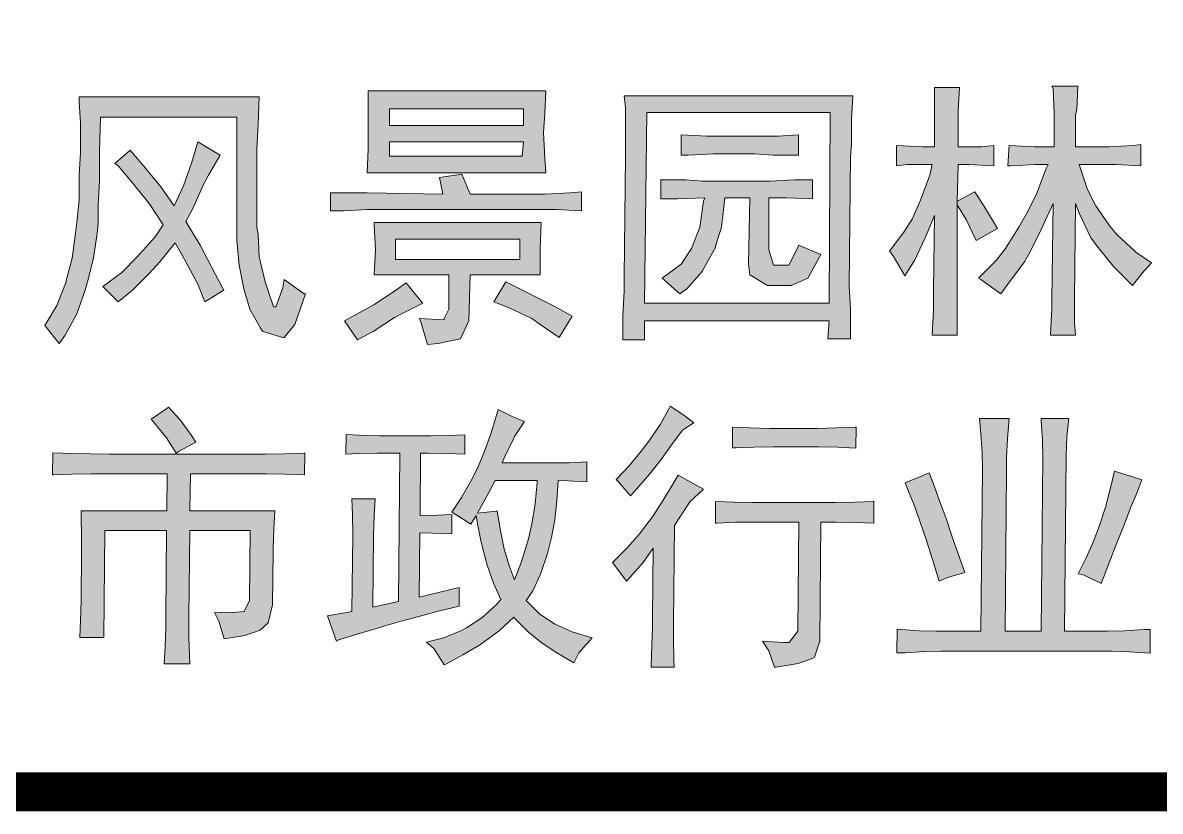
# Model space of a CAD drawing. Extents: x 36524853 to 36525459, y 2743936 to 2747542.
# Drawn here: x 36525154.42 to 36525161.74, y 2745775.31 to 2745780.38 of the extents above; entities that cross this region are included whole.
import ezdxf

# ---------------------------------------------------------------- set-up
doc = ezdxf.new("R2010")
doc.units = 0
doc.header["$LTSCALE"] = 1000
doc.header["$MEASUREMENT"] = 0
for name, color, linetype in [('A0-12 图框-中粗线', 41, 'Continuous'), ('A0-13 图框-细线', 7, 'Continuous'), ('A0-24 图框-填充', 7, 'Continuous')]:
    doc.layers.add(name, color=color, linetype=linetype)

# ---------------------------------------------------------------- blocks, each defined once
blk = doc.blocks.new('LOGO资质4')
at = {"layer": 'A0-24 图框-填充'}
h = blk.add_hatch(color=256, dxfattribs=at)
h.dxf.hatch_style = 1
h.paths.add_polyline_path([(1353.4, 826.8), (1354.9, 858.9), (1356.4, 893.9), (1124.7, 893.9), (1124.7, 887.8), (1126.2, 860.4), (1126.2, 822.3), (1124.7, 793.3), (1124.7, 761.3), (1121.6, 732.3), (1120.1, 718.6), (1115.5, 686.6), (1107.9, 657.6), (1107.9, 656.1), (1095.7, 625.6), (1080.5, 599.7), (1098.8, 576.8), (1106.4, 587.5), (1121.6, 614.9), (1132.3, 645.4), (1135.4, 656.1), (1143, 686.6), (1147.6, 718.6), (1149.1, 730.8), (1149.1, 755.2), (1150.6, 785.7), (1150.6, 823.8), (1152.1, 868), (1327.5, 868), (1327.5, 839), (1327.5, 799.4), (1327.5, 767.4), (1327.5, 739.9), (1327.5, 720.1), (1327.5, 709.4), (1330.5, 677.4), (1336.6, 646.9), (1344.2, 621), (1358, 596.6), (1361, 592), (1386.9, 584.4), (1388.5, 584.4), (1402.2, 601.2), (1415.9, 640.8), (1414.4, 640.8), (1388.5, 659.1), (1386.9, 648.5), (1377.8, 624.1), (1374.7, 624.1), (1364.1, 656.1), (1356.4, 688.1), (1354.9, 717.1), (1353.4, 726.2), (1353.4, 755.2), (1353.4, 791.8), (1353.4, 797.9)])
h.paths.add_polyline_path([(1261.9, 733.8), (1271.1, 750.6), (1284.8, 781.1), (1290.9, 793.3), (1306.1, 819.2), (1277.2, 836), (1269.5, 810.1), (1258.9, 779.6), (1246.7, 753.7), (1229.9, 778.1), (1210.1, 802.4), (1190.2, 825.3), (1170.4, 808.5), (1175, 805.5), (1194.8, 781.1), (1214.6, 756.7), (1232.9, 729.3), (1222.3, 714), (1199.4, 688.1), (1179.6, 668.3), (1155.2, 650), (1175, 630.2), (1193.3, 645.4), (1214.6, 666.7), (1228.4, 682), (1248.2, 706.4), (1261.9, 682), (1277.2, 653), (1286.3, 630.2), (1310.7, 645.4), (1309.2, 648.5), (1295.4, 674.4), (1280.2, 703.3)], flags=17)
h.paths.add_polyline_path([(1771.2, 772), (1755.9, 770.4), (1723.9, 768.9), (1627.8, 768.9), (1617.2, 794.8), (1588.2, 790.2), (1592.8, 768.9), (1495.2, 770.4), (1483, 770.4), (1447.9, 770.4), (1447.9, 747.6), (1464.7, 747.6), (1495.2, 749.1), (1723.9, 749.1), (1739.1, 749.1), (1771.2, 747.6)])
h.paths.add_polyline_path([(1723.9, 814.6), (1722.4, 848.2), (1723.9, 872.6), (1725.4, 901.6), (1496.7, 901.6), (1496.7, 881.7), (1496.7, 848.2), (1496.7, 826.8), (1495.2, 796.3), (1725.4, 796.3)])
h.paths.add_polyline_path([(1524.2, 817.7), (1524.2, 836), (1696.4, 836), (1694.9, 817.7)], flags=16)
h.paths.add_polyline_path([(1524.2, 857.3), (1524.2, 878.7), (1696.4, 878.7), (1696.4, 857.3)], flags=16)
h.paths.add_polyline_path([(1717.8, 692.7), (1717.8, 698.8), (1719.3, 732.3), (1504.3, 732.3), (1504.3, 729.3), (1505.9, 697.2), (1504.3, 665.2), (1600.4, 665.2), (1600.4, 621), (1594.3, 608.8), (1594.3, 607.3), (1562.3, 608.8), (1563.8, 605.8), (1572.9, 575.3), (1586.7, 576.8), (1615.6, 582.9), (1626.3, 605.8), (1627.8, 665.2), (1717.8, 665.2)])
h.paths.add_polyline_path([(1531.8, 685), (1531.8, 711), (1691.9, 711), (1691.9, 685)], flags=16)
h.paths.add_polyline_path([(1545.5, 654.6), (1530.3, 643.9), (1504.3, 627.1), (1493.7, 621), (1466.2, 605.8), (1483, 581.4), (1502.8, 592), (1530.3, 610.3), (1539.4, 614.9), (1566.8, 628.6), (1565.3, 630.2)])
h.paths.add_polyline_path([(1710.2, 637.8), (1701, 642.4), (1673.6, 656.1), (1658.3, 630.2), (1678.1, 622.5), (1707.1, 608.8), (1717.8, 601.2), (1742.2, 584.4), (1759, 611.9), (1737.6, 624.1)])
h.paths.add_polyline_path([(2117.3, 817.7), (2118.8, 832.9), (2118.8, 865), (2120.3, 895.5), (1826, 895.5), (1827.6, 880.2), (1827.6, 849.7), (1827.6, 817.7), (1826, 662.2), (1826, 643.9), (1824.5, 611.9), (1824.5, 581.4), (1852, 581.4), (1852, 605.8), (2089.8, 605.8), (2088.3, 582.9), (2117.3, 582.9), (2117.3, 587.5), (2117.3, 621), (2115.7, 650)])
h.paths.add_polyline_path([(1855, 874.1), (2091.3, 874.1), (2089.8, 628.6), (1852, 628.6)], flags=16)
h.paths.add_polyline_path([(1873.3, 762.8), (1873.3, 787.2), (1905.3, 787.2), (1926.7, 785.7), (2013.6, 785.7), (2045.6, 787.2), (2068.5, 787.2), (2068.5, 762.8), (2034.9, 764.3), (2012.1, 764.3), (2012.1, 697.2), (2018.2, 677.4), (2038, 677.4), (2050.2, 701.8), (2050.2, 703.3), (2079.1, 691.1), (2062.4, 660.7), (2041, 651.5), (2010.5, 651.5), (1987.7, 665.2), (1986.1, 678.9), (1987.7, 764.3), (1955.6, 764.3), (1951.1, 726.2), (1943.4, 701.8), (1943.4, 700.3), (1928.2, 672.8), (1926.7, 669.8), (1906.8, 646.9), (1897.7, 640.8), (1874.8, 660.7), (1899.2, 678.9), (1912.9, 698.8), (1923.6, 726.2), (1928.2, 759.8), (1929.7, 764.3), (1894.7, 762.8)], flags=0)
h.paths.add_polyline_path([(1899.2, 819.2), (1899.2, 845.1), (1932.8, 843.6), (1940.4, 843.6), (1992.2, 843.6), (2024.3, 843.6), (2050.2, 845.1), (2050.2, 819.2), (2018.2, 819.2), (1993.8, 820.7), (1940.4, 820.7), (1908.4, 819.2)], flags=0)
h = blk.add_hatch(color=256, dxfattribs=at)
h.dxf.hatch_style = 1
h.paths.add_polyline_path([(2012.1, 764.3), (2034.9, 764.3), (2068.5, 762.8), (2068.5, 787.2), (2045.6, 787.2), (2013.6, 785.7), (1926.7, 785.7), (1905.3, 787.2), (1873.3, 787.2), (1873.3, 762.8), (1894.7, 762.8), (1929.7, 764.3), (1928.2, 759.8), (1923.6, 726.2), (1912.9, 698.8), (1899.2, 678.9), (1874.8, 660.7), (1897.7, 640.8), (1906.8, 646.9), (1926.7, 669.8), (1928.2, 672.8), (1943.4, 700.3), (1943.4, 701.8), (1951.1, 726.2), (1955.6, 764.3), (1987.7, 764.3), (1986.1, 678.9), (1987.7, 665.2), (2010.5, 651.5), (2041, 651.5), (2062.4, 660.7), (2079.1, 691.1), (2050.2, 703.3), (2050.2, 701.8), (2038, 677.4), (2018.2, 677.4), (2012.1, 697.2)])
h.paths.add_polyline_path([(2050.2, 845.1), (2024.3, 843.6), (1992.2, 843.6), (1940.4, 843.6), (1932.8, 843.6), (1899.2, 845.1), (1899.2, 819.2), (1908.4, 819.2), (1940.4, 820.7), (1993.8, 820.7), (2018.2, 819.2), (2050.2, 819.2)])
h.paths.add_polyline_path([(2256, 807), (2269.7, 807), (2301.7, 805.5), (2301.7, 831.4), (2286.5, 829.9), (2256, 829.9), (2256, 865), (2256, 875.6), (2257.5, 906.1), (2225.5, 906.1), (2225.5, 897), (2225.5, 865), (2225.5, 829.9), (2210.3, 829.9), (2176.7, 831.4), (2176.7, 805.5), (2190.4, 807), (2222.5, 807), (2219.4, 793.3), (2207.2, 761.3), (2196.5, 736.9), (2185.9, 720.1), (2167.6, 695.7), (2172.1, 689.6), (2187.4, 663.7), (2199.6, 683.5), (2213.3, 712.5), (2225.5, 741.5), (2224, 645.4), (2224, 619.5), (2222.5, 587.5), (2254.5, 587.5), (2254.5, 613.4), (2254.5, 645.4), (2254.5, 755.2), (2254.5, 759.8)])
h.paths.add_polyline_path([(2277.3, 772), (2254.5, 759.8), (2254.5, 755.2), (2266.7, 735.4), (2278.9, 709.4), (2306.3, 724.7), (2291.1, 750.6)])
h.paths.add_polyline_path([(2411.5, 807), (2452.7, 807), (2458.8, 807), (2490.8, 805.5), (2490.8, 832.9), (2481.7, 831.4), (2449.6, 829.9), (2406.9, 829.9), (2406.9, 871.1), (2408.5, 877.2), (2410, 907.7), (2376.5, 907.7), (2378, 904.6), (2379.5, 872.6), (2379.5, 829.9), (2353.6, 829.9), (2321.6, 831.4), (2320, 805.5), (2323.1, 805.5), (2355.1, 807), (2371.9, 807), (2368.8, 800.9), (2356.6, 768.9), (2344.4, 744.5), (2333.8, 726.2), (2317, 698.8), (2304.8, 683.5), (2281.9, 660.7), (2285, 659.1), (2310.9, 640.8), (2320, 653), (2341.4, 682), (2349, 695.7), (2362.7, 723.2), (2378, 756.7), (2376.5, 633.2), (2376.5, 622.5), (2374.9, 587.5), (2406.9, 587.5), (2405.4, 602.7), (2405.4, 633.2), (2406.9, 756.7), (2411.5, 744.5), (2426.8, 712.5), (2435.9, 700.3), (2455.7, 675.9), (2480.1, 651.5), (2492.3, 666.7), (2504.5, 680.5), (2484.7, 694.2), (2483.2, 695.7), (2460.3, 717.1), (2451.2, 727.7), (2432.9, 753.7), (2422.2, 775)])
h = blk.add_hatch(color=256, dxfattribs=at)
h.dxf.hatch_style = 1
h.paths.add_polyline_path([(1249.4, 435.6), (1253.2, 438.1), (1274.8, 449.7), (1269, 458.5), (1254.4, 478.5), (1239.8, 494.7), (1237.3, 493.1), (1217.4, 479.3), (1221.5, 474.3), (1236.9, 455.2)])
h.paths.add_polyline_path([(1267.8, 408.9), (1341.5, 408.9), (1342.3, 408.9), (1365.2, 408.9), (1389.4, 408.5), (1414.8, 407.7), (1415.2, 435.6), (1414, 435.6), (1388.5, 434.7), (1364.4, 434.3), (1341.5, 434.3), (1164.5, 434.3), (1163.2, 434.3), (1139, 434.7), (1114.9, 435.2), (1090.7, 436), (1090.3, 407.7), (1091.6, 407.7), (1115.7, 408.5), (1139.9, 408.9), (1164, 408.9), (1237.8, 408.9), (1237.3, 361.4), (1127, 361.4), (1127, 352.7), (1127.8, 329.4), (1127.8, 304), (1127.4, 251.9), (1127, 245.6), (1126.5, 220.2), (1125.3, 198.6), (1156.5, 198.6), (1157.8, 336), (1236.9, 336), (1236.1, 225.2), (1236.1, 211.1), (1235.3, 186.5), (1234, 164.8), (1266.9, 164.8), (1266.5, 175.7), (1265.7, 198.6), (1265.7, 225.2), (1266.9, 336), (1344.8, 336), (1344, 246.1), (1336.9, 231.9), (1327.7, 231.1), (1298.6, 230.6), (1304.4, 219.4), (1311.1, 196.9), (1337.7, 201.1), (1357.7, 208.1), (1367.7, 217.3), (1373.6, 240.6), (1374.4, 309.4), (1374.4, 313.5), (1375.2, 337.7), (1376.5, 361.4), (1266.9, 361.4)])
h = blk.add_hatch(color=256, dxfattribs=at)
h.dxf.hatch_style = 1
h.paths.add_polyline_path([(1563.1, 333.1), (1578.9, 332.7), (1604.3, 331.9), (1604.3, 356.9), (1586.4, 356), (1563.5, 355.6), (1563.9, 435.6), (1573.5, 435.6), (1598.5, 435.2), (1621, 434.3), (1621, 459.3), (1600.1, 458.5), (1577.2, 458.1), (1511.8, 458.1), (1492.3, 458.5), (1468.1, 459.7), (1467.7, 434.3), (1484.3, 435.2), (1508.1, 435.6), (1537.2, 435.6), (1535.6, 244.8), (1502.7, 237.7), (1503.5, 330.2), (1504.3, 355.2), (1505.6, 376.8), (1475.6, 376.8), (1476.4, 356.9), (1476.9, 330.2), (1475.6, 231.9), (1468.9, 230.6), (1444.4, 226.5), (1447.7, 216.5), (1455.6, 194), (1458.9, 195.7), (1478.1, 201.5), (1509.8, 211.1), (1518.1, 213.6), (1538.9, 219.4), (1561.8, 225.6), (1586.8, 232.3), (1613.5, 239), (1613.5, 262.7), (1562.2, 250.2)])
h.paths.add_polyline_path([(1740.9, 400.6), (1753, 400.2), (1778, 398.9), (1778, 424.3), (1755.5, 423.1), (1729.7, 423.1), (1668.9, 423.1), (1672.6, 431.4), (1683.5, 453.9), (1685.1, 457.2), (1697.6, 476.4), (1682.6, 482.6), (1663.9, 491.8), (1661.8, 484.7), (1654.3, 460.6), (1646.4, 438.1), (1637.6, 417.2), (1628.9, 399.8), (1616.8, 378.5), (1604.3, 359.8), (1608.5, 357.3), (1628.5, 344.4), (1635.5, 355.6), (1637.2, 344.8), (1641.8, 321), (1648, 298.1), (1649.7, 291.5), (1658, 268.5), (1667.2, 247.3), (1661, 240.2), (1643, 224), (1623.1, 211.1), (1616.8, 207.7), (1593.9, 198.2), (1571.8, 192.7), (1581.4, 184), (1594.3, 163.2), (1597.2, 164.8), (1618.5, 176.1), (1639.7, 188.6), (1646.4, 193.2), (1665.1, 207.3), (1683.9, 224.8), (1685.5, 223.1), (1703, 205.2), (1720.5, 191.1), (1739.3, 178.6), (1761.3, 166.1), (1767.6, 178.6), (1784.7, 198.2), (1783, 198.6), (1759.3, 205.6), (1738, 215.2), (1736.8, 215.6), (1717.2, 229), (1699.7, 246.1), (1708.4, 258.5), (1718.4, 279.8), (1727.2, 306.5), (1732.6, 327.3), (1736.8, 349.8), (1739.3, 374.3)])
h.paths.add_polyline_path([(1649.3, 380.2), (1660.1, 400.6), (1713.9, 400.6), (1713.9, 398.1), (1711.4, 370.6), (1707.6, 346.9), (1703.4, 327.3), (1700.9, 318.1), (1693.4, 295.2), (1684.7, 272.7), (1678.5, 289.8), (1671.8, 312.3), (1666.8, 336), (1662.6, 361), (1661.4, 361), (1637.2, 358.5)], flags=16)
h = blk.add_hatch(color=256, dxfattribs=at)
h.dxf.hatch_style = 1
h.paths.add_polyline_path([(2147.5, 373.5), (2146.6, 373.5), (2123.3, 372.7), (2097.9, 372.3), (1994.6, 372.3), (1991.7, 372.3), (1967.5, 372.7), (1943.4, 373.5), (1943.4, 345.6), (1945.4, 345.6), (1969.2, 346.9), (1994.2, 346.9), (2050.8, 346.9), (2049.6, 206.5), (2038.3, 192.3), (2031.3, 191.9), (2004.2, 194), (2012.1, 181.5), (2019.6, 160.2), (2021.7, 160.2), (2050, 165.2), (2067.9, 171.5), (2070.8, 173.2), (2077.9, 194), (2079.2, 346.9), (2099.1, 346.9), (2123.7, 346.4), (2147.5, 345.6)])
h.paths.add_polyline_path([(2124.6, 468.9), (2123.3, 468.9), (2098.7, 468.1), (2074.6, 467.6), (2019.6, 467.6), (2013.3, 467.6), (1987.5, 468.1), (1965.4, 469.3), (1965.4, 442.7), (1970, 442.7), (1992.9, 443.5), (2019.2, 443.9), (2071.7, 443.9), (2075.8, 443.9), (2100.4, 443.5), (2124.1, 442.2)])
h.paths.add_polyline_path([(1885.9, 445.2), (1901.3, 465.1), (1915.9, 474.7), (1904.2, 483.5), (1885.1, 496), (1883.4, 492.6), (1872.6, 473.1), (1857.6, 451), (1848, 438.1), (1832.6, 419.3), (1815.9, 401.8), (1818.8, 398.9), (1834.2, 380.6), (1842.1, 389.3), (1859.2, 408.9), (1873.8, 427.7)])
h.paths.add_polyline_path([(1928, 389.3), (1915.5, 396), (1895.5, 407.3), (1888.8, 395.6), (1876.3, 375.2), (1862.6, 353.9), (1859.6, 349.8), (1845.9, 331.9), (1829.7, 313.9), (1810.9, 295.2), (1814.2, 291), (1829.2, 271), (1833.8, 276), (1850.5, 294.8), (1863.4, 313.5), (1862.6, 223.6), (1862.6, 211.9), (1861.7, 189.4), (1860.9, 160.2), (1890.5, 160.2), (1890.1, 170.7), (1889.6, 197.3), (1889.6, 216.5), (1890.9, 342.7), (1896.7, 351.9), (1909.2, 371), (1910.5, 373.1)])
h = blk.add_hatch(color=256, dxfattribs=at)
h.dxf.hatch_style = 1
h.paths.add_polyline_path([(2248.3, 328.1), (2239.9, 352.7), (2232, 374.3), (2224.9, 393.5), (2218.7, 410.2), (2209.5, 406.4), (2187.5, 397.3), (2191.6, 387.7), (2199.1, 368.9), (2206.6, 348.1), (2214.5, 324.8), (2222.9, 299), (2231.6, 271), (2242, 275.6), (2264.5, 282.3), (2257.8, 301.5)], flags=17)
h.paths.add_polyline_path([(2318.2, 412.7), (2318.2, 430.2), (2319.5, 453.9), (2321.6, 480.1), (2283.3, 480.1), (2284.9, 460.6), (2286.6, 436.4), (2287, 414.3), (2284.9, 206.5), (2232.4, 206.5), (2227.4, 206.5), (2205.8, 207.3), (2177.5, 209.4), (2177, 178.6), (2187.5, 179), (2213.7, 180.7), (2233.7, 181.1), (2449, 181.1), (2453.6, 181.1), (2476.1, 180.2), (2503.2, 178.2), (2503.2, 209), (2495.3, 208.6), (2469.9, 206.9), (2448.2, 206.5), (2392.8, 206.5), (2394.9, 432.7), (2395.7, 456.8), (2398.2, 480.1), (2362.8, 480.1), (2362.8, 477.2), (2364.5, 452.2), (2364.9, 429.7), (2362.8, 206.5), (2316.2, 206.5)])
h.paths.add_polyline_path([(2429.5, 321), (2420.3, 300.2), (2410.3, 280.6), (2418.2, 278.5), (2439.9, 268.1), (2450.3, 294.4), (2460.3, 320.2), (2469.4, 343.5), (2477.8, 365.2), (2485.7, 384.3), (2492.4, 401.4), (2479, 405.6), (2457, 412.7), (2452, 391), (2445.3, 366), (2437.8, 342.7)], flags=17)
at = {"layer": 'A0-12 图框-中粗线', "const_width": 50, "flags": 128}
blk.add_lwpolyline([(0, 0), (0, 5500), (7000, 5500), (7000, 0)], close=True, dxfattribs=at)
at = {"layer": 'A0-13 图框-细线', "lineweight": 0}
for p, q in [((1356.4, 893.9), (1124.7, 893.9)), ((1124.7, 893.9), (1124.7, 887.8)), ((1354.9, 858.9), (1356.4, 893.9)), ((1725.4, 901.6), (1496.7, 901.6)), ((1496.7, 901.6), (1496.7, 881.7)), ((1723.9, 872.6), (1725.4, 901.6)), ((2120.3, 895.5), (1826, 895.5)), ((1826, 895.5), (1827.6, 880.2)), ((2118.8, 865), (2120.3, 895.5)), ((2257.5, 906.1), (2225.5, 906.1)), ((2225.5, 906.1), (2225.5, 897)), ((2225.5, 897), (2225.5, 865)), ((2256, 875.6), (2257.5, 906.1)), ((2410, 907.7), (2376.5, 907.7)), ((2376.5, 907.7), (2378, 904.6)), ((2378, 904.6), (2379.5, 872.6)), ((2408.5, 877.2), (2410, 907.7)), ((1124.7, 887.8), (1126.2, 860.4)), ((1496.7, 881.7), (1496.7, 848.2)), ((1524.2, 857.3), (1524.2, 878.7)), ((1524.2, 878.7), (1696.4, 878.7)), ((1696.4, 878.7), (1696.4, 857.3)), ((1827.6, 880.2), (1827.6, 849.7)), ((1150.6, 823.8), (1152.1, 868)), ((1152.1, 868), (1327.5, 868)), ((1327.5, 868), (1327.5, 839)), ((1722.4, 848.2), (1723.9, 872.6)), ((1852, 628.6), (1855, 874.1)), ((1855, 874.1), (2091.3, 874.1)), ((2091.3, 874.1), (2089.8, 628.6)), ((2118.8, 832.9), (2118.8, 865)), ((2225.5, 865), (2225.5, 829.9)), ((2256, 865), (2256, 875.6)), ((2256, 829.9), (2256, 865)), ((2379.5, 872.6), (2379.5, 829.9)), ((2406.9, 871.1), (2408.5, 877.2)), ((2406.9, 829.9), (2406.9, 871.1)), ((1126.2, 860.4), (1126.2, 822.3)), ((1353.4, 826.8), (1354.9, 858.9)), ((1696.4, 857.3), (1524.2, 857.3)), ((1827.6, 849.7), (1827.6, 817.7)), ((1277.2, 836), (1269.5, 810.1)), ((1306.1, 819.2), (1277.2, 836)), ((1327.5, 839), (1327.5, 799.4)), ((1496.7, 848.2), (1496.7, 826.8)), ((1524.2, 817.7), (1524.2, 836)), ((1524.2, 836), (1696.4, 836)), ((1696.4, 836), (1694.9, 817.7)), ((1723.9, 814.6), (1722.4, 848.2)), ((1899.2, 845.1), (1899.2, 819.2)), ((1932.8, 843.6), (1899.2, 845.1)), ((1940.4, 843.6), (1932.8, 843.6)), ((1992.2, 843.6), (1940.4, 843.6)), ((2024.3, 843.6), (1992.2, 843.6)), ((2050.2, 845.1), (2024.3, 843.6)), ((2050.2, 819.2), (2050.2, 845.1)), ((1126.2, 822.3), (1124.7, 793.3)), ((1150.6, 785.7), (1150.6, 823.8)), ((1190.2, 825.3), (1170.4, 808.5)), ((1210.1, 802.4), (1190.2, 825.3)), ((1353.4, 797.9), (1353.4, 826.8)), ((1496.7, 826.8), (1495.2, 796.3)), ((1908.4, 819.2), (1940.4, 820.7)), ((1940.4, 820.7), (1993.8, 820.7)), ((1993.8, 820.7), (2018.2, 819.2)), ((2117.3, 817.7), (2118.8, 832.9)), ((2176.7, 831.4), (2176.7, 805.5)), ((2210.3, 829.9), (2176.7, 831.4)), ((2225.5, 829.9), (2210.3, 829.9)), ((2286.5, 829.9), (2256, 829.9)), ((2301.7, 831.4), (2286.5, 829.9)), ((2301.7, 805.5), (2301.7, 831.4)), ((2321.6, 831.4), (2320, 805.5)), ((2353.6, 829.9), (2321.6, 831.4)), ((2379.5, 829.9), (2353.6, 829.9)), ((2353.6, 829.9), (2353.6, 829.9)), ((2449.6, 829.9), (2406.9, 829.9)), ((2481.7, 831.4), (2449.6, 829.9)), ((2490.8, 832.9), (2481.7, 831.4)), ((2490.8, 805.5), (2490.8, 832.9)), ((1170.4, 808.5), (1175, 805.5)), ((1175, 805.5), (1194.8, 781.1)), ((1269.5, 810.1), (1258.9, 779.6)), ((1290.9, 793.3), (1306.1, 819.2)), ((1694.9, 817.7), (1524.2, 817.7)), ((1725.4, 796.3), (1723.9, 814.6)), ((1827.6, 817.7), (1826, 662.2)), ((1899.2, 819.2), (1908.4, 819.2)), ((2018.2, 819.2), (2050.2, 819.2)), ((2115.7, 650), (2117.3, 817.7)), ((2176.7, 805.5), (2190.4, 807)), ((2190.4, 807), (2222.5, 807)), ((2222.5, 807), (2219.4, 793.3)), ((2254.5, 759.8), (2256, 807)), ((2256, 807), (2269.7, 807)), ((2269.7, 807), (2301.7, 805.5)), ((2320, 805.5), (2323.1, 805.5)), ((2323.1, 805.5), (2355.1, 807)), ((2355.1, 807), (2371.9, 807)), ((2371.9, 807), (2368.8, 800.9)), ((2422.2, 775), (2411.5, 807)), ((2411.5, 807), (2452.7, 807)), ((2452.7, 807), (2458.8, 807)), ((2458.8, 807), (2490.8, 805.5)), ((1124.7, 793.3), (1124.7, 761.3)), ((1229.9, 778.1), (1210.1, 802.4)), ((1284.8, 781.1), (1290.9, 793.3)), ((1327.5, 799.4), (1327.5, 767.4)), ((1353.4, 791.8), (1353.4, 797.9)), ((1353.4, 755.2), (1353.4, 791.8)), ((1495.2, 796.3), (1725.4, 796.3)), ((1617.2, 794.8), (1588.2, 790.2)), ((1627.8, 768.9), (1617.2, 794.8)), ((2219.4, 793.3), (2207.2, 761.3)), ((2368.8, 800.9), (2356.6, 768.9)), ((1149.1, 755.2), (1150.6, 785.7)), ((1194.8, 781.1), (1214.6, 756.7)), ((1246.7, 753.7), (1229.9, 778.1)), ((1258.9, 779.6), (1246.7, 753.7)), ((1271.1, 750.6), (1284.8, 781.1)), ((1588.2, 790.2), (1592.8, 768.9)), ((1873.3, 787.2), (1873.3, 762.8)), ((1905.3, 787.2), (1873.3, 787.2)), ((1926.7, 785.7), (1905.3, 787.2)), ((2013.6, 785.7), (1926.7, 785.7)), ((2045.6, 787.2), (2013.6, 785.7)), ((2068.5, 787.2), (2045.6, 787.2)), ((2068.5, 762.8), (2068.5, 787.2)), ((1124.7, 761.3), (1121.6, 732.3)), ((1327.5, 767.4), (1327.5, 739.9)), ((1447.9, 770.4), (1447.9, 747.6)), ((1483, 770.4), (1447.9, 770.4)), ((1495.2, 770.4), (1483, 770.4)), ((1592.8, 768.9), (1495.2, 770.4)), ((1723.9, 768.9), (1627.8, 768.9)), ((1755.9, 770.4), (1723.9, 768.9)), ((1771.2, 772), (1755.9, 770.4)), ((1771.2, 747.6), (1771.2, 772)), ((1873.3, 762.8), (1894.7, 762.8)), ((1894.7, 762.8), (1929.7, 764.3)), ((1929.7, 764.3), (1928.2, 759.8)), ((1951.1, 726.2), (1955.6, 764.3)), ((1955.6, 764.3), (1987.7, 764.3)), ((1987.7, 764.3), (1986.1, 678.9)), ((2012.1, 764.3), (2034.9, 764.3)), ((2012.1, 697.2), (2012.1, 764.3)), ((2034.9, 764.3), (2068.5, 762.8)), ((2207.2, 761.3), (2196.5, 736.9)), ((2277.3, 772), (2254.5, 759.8)), ((2291.1, 750.6), (2277.3, 772)), ((2356.6, 768.9), (2344.4, 744.5)), ((2432.9, 753.7), (2422.2, 775)), ((1149.1, 730.8), (1149.1, 755.2)), ((1214.6, 756.7), (1232.9, 729.3)), ((1261.9, 733.8), (1271.1, 750.6)), ((1353.4, 726.2), (1353.4, 755.2)), ((1447.9, 747.6), (1464.7, 747.6)), ((1464.7, 747.6), (1495.2, 749.1)), ((1495.2, 749.1), (1723.9, 749.1)), ((1723.9, 749.1), (1739.1, 749.1)), ((1739.1, 749.1), (1771.2, 747.6)), ((1928.2, 759.8), (1923.6, 726.2)), ((2254.5, 755.2), (2254.5, 759.8)), ((2254.5, 645.4), (2254.5, 755.2)), ((2254.5, 755.2), (2266.7, 735.4)), ((2306.3, 724.7), (2291.1, 750.6)), ((2362.7, 723.2), (2378, 756.7)), ((2378, 756.7), (2376.5, 633.2)), ((2405.4, 633.2), (2406.9, 756.7)), ((2406.9, 756.7), (2411.5, 744.5)), ((2451.2, 727.7), (2432.9, 753.7)), ((1121.6, 732.3), (1120.1, 718.6)), ((1280.2, 703.3), (1261.9, 733.8)), ((1327.5, 739.9), (1327.5, 720.1)), ((1719.3, 732.3), (1504.3, 732.3)), ((1504.3, 732.3), (1504.3, 729.3)), ((1717.8, 698.8), (1719.3, 732.3)), ((2196.5, 736.9), (2185.9, 720.1)), ((2213.3, 712.5), (2225.5, 741.5)), ((2225.5, 741.5), (2224, 645.4)), ((2266.7, 735.4), (2278.9, 709.4)), ((2344.4, 744.5), (2333.8, 726.2)), ((2411.5, 744.5), (2426.8, 712.5)), ((1120.1, 718.6), (1115.5, 686.6)), ((1143, 686.6), (1147.6, 718.6)), ((1147.6, 718.6), (1149.1, 730.8)), ((1232.9, 729.3), (1222.3, 714)), ((1327.5, 720.1), (1327.5, 709.4)), ((1354.9, 717.1), (1353.4, 726.2)), ((1504.3, 729.3), (1505.9, 697.2)), ((1923.6, 726.2), (1912.9, 698.8)), ((1943.4, 701.8), (1951.1, 726.2)), ((2185.9, 720.1), (2167.6, 695.7)), ((2278.9, 709.4), (2306.3, 724.7)), ((2333.8, 726.2), (2317, 698.8)), ((2349, 695.7), (2362.7, 723.2)), ((2460.3, 717.1), (2451.2, 727.7)), ((1222.3, 714), (1199.4, 688.1)), ((1228.4, 682), (1248.2, 706.4)), ((1248.2, 706.4), (1261.9, 682)), ((1295.4, 674.4), (1280.2, 703.3)), ((1327.5, 709.4), (1330.5, 677.4)), ((1356.4, 688.1), (1354.9, 717.1)), ((1531.8, 685), (1531.8, 711)), ((1531.8, 711), (1691.9, 711)), ((1691.9, 711), (1691.9, 685)), ((2050.2, 703.3), (2050.2, 701.8)), ((2079.1, 691.1), (2050.2, 703.3)), ((2199.6, 683.5), (2213.3, 712.5)), ((2426.8, 712.5), (2435.9, 700.3)), ((2483.2, 695.7), (2460.3, 717.1)), ((1199.4, 688.1), (1179.6, 668.3)), ((1364.1, 656.1), (1356.4, 688.1)), ((1505.9, 697.2), (1504.3, 665.2)), ((1717.8, 692.7), (1717.8, 698.8)), ((1717.8, 665.2), (1717.8, 692.7)), ((1912.9, 698.8), (1899.2, 678.9)), ((1928.2, 672.8), (1943.4, 700.3)), ((1943.4, 700.3), (1943.4, 701.8)), ((2018.2, 677.4), (2012.1, 697.2)), ((2050.2, 701.8), (2038, 677.4)), ((2062.4, 660.7), (2079.1, 691.1)), ((2167.6, 695.7), (2172.1, 689.6)), ((2172.1, 689.6), (2187.4, 663.7)), ((2317, 698.8), (2304.8, 683.5)), ((2341.4, 682), (2349, 695.7)), ((2435.9, 700.3), (2455.7, 675.9)), ((2484.7, 694.2), (2483.2, 695.7)), ((2504.5, 680.5), (2484.7, 694.2)), ((1115.5, 686.6), (1107.9, 657.6)), ((1135.4, 656.1), (1143, 686.6)), ((1214.6, 666.7), (1228.4, 682)), ((1261.9, 682), (1277.2, 653)), ((1309.2, 648.5), (1295.4, 674.4)), ((1330.5, 677.4), (1336.6, 646.9)), ((1691.9, 685), (1531.8, 685)), ((1899.2, 678.9), (1874.8, 660.7)), ((1986.1, 678.9), (1987.7, 665.2)), ((2038, 677.4), (2018.2, 677.4)), ((2187.4, 663.7), (2199.6, 683.5)), ((2304.8, 683.5), (2281.9, 660.7)), ((2320, 653), (2341.4, 682)), ((2455.7, 675.9), (2480.1, 651.5)), ((2492.3, 666.7), (2504.5, 680.5)), ((1179.6, 668.3), (1155.2, 650)), ((1193.3, 645.4), (1214.6, 666.7)), ((1388.5, 659.1), (1386.9, 648.5)), ((1414.4, 640.8), (1388.5, 659.1)), ((1504.3, 665.2), (1600.4, 665.2)), ((1600.4, 665.2), (1600.4, 621)), ((1626.3, 605.8), (1627.8, 665.2)), ((1627.8, 665.2), (1717.8, 665.2)), ((1826, 662.2), (1826, 643.9)), ((1874.8, 660.7), (1897.7, 640.8)), ((1906.8, 646.9), (1926.7, 669.8)), ((1926.7, 669.8), (1928.2, 672.8)), ((1987.7, 665.2), (2010.5, 651.5)), ((2041, 651.5), (2062.4, 660.7)), ((2281.9, 660.7), (2285, 659.1)), ((2285, 659.1), (2310.9, 640.8)), ((2480.1, 651.5), (2492.3, 666.7)), ((1107.9, 656.1), (1095.7, 625.6)), ((1107.9, 657.6), (1107.9, 656.1)), ((1121.6, 614.9), (1132.3, 645.4)), ((1132.3, 645.4), (1135.4, 656.1)), ((1155.2, 650), (1175, 630.2)), ((1175, 630.2), (1193.3, 645.4)), ((1277.2, 653), (1286.3, 630.2)), ((1286.3, 630.2), (1310.7, 645.4)), ((1310.7, 645.4), (1309.2, 648.5)), ((1336.6, 646.9), (1344.2, 621)), ((1374.7, 624.1), (1364.1, 656.1)), ((1386.9, 648.5), (1377.8, 624.1)), ((1545.5, 654.6), (1530.3, 643.9)), ((1565.3, 630.2), (1545.5, 654.6)), ((1673.6, 656.1), (1658.3, 630.2)), ((1701, 642.4), (1673.6, 656.1)), ((1897.7, 640.8), (1906.8, 646.9)), ((2010.5, 651.5), (2041, 651.5)), ((2117.3, 621), (2115.7, 650)), ((2224, 645.4), (2224, 619.5)), ((2254.5, 613.4), (2254.5, 645.4)), ((2310.9, 640.8), (2320, 653)), ((1402.2, 601.2), (1415.9, 640.8)), ((1415.9, 640.8), (1414.4, 640.8)), ((1530.3, 643.9), (1504.3, 627.1)), ((1566.8, 628.6), (1565.3, 630.2)), ((1658.3, 630.2), (1678.1, 622.5)), ((1710.2, 637.8), (1701, 642.4)), ((1737.6, 624.1), (1710.2, 637.8)), ((1826, 643.9), (1824.5, 611.9)), ((2376.5, 633.2), (2376.5, 622.5)), ((2405.4, 602.7), (2405.4, 633.2)), ((1095.7, 625.6), (1080.5, 599.7)), ((1106.4, 587.5), (1121.6, 614.9)), ((1344.2, 621), (1358, 596.6)), ((1377.8, 624.1), (1374.7, 624.1)), ((1493.7, 621), (1466.2, 605.8)), ((1504.3, 627.1), (1493.7, 621)), ((1530.3, 610.3), (1539.4, 614.9)), ((1539.4, 614.9), (1566.8, 628.6)), ((1600.4, 621), (1594.3, 608.8)), ((1678.1, 622.5), (1707.1, 608.8)), ((1759, 611.9), (1737.6, 624.1)), ((2089.8, 628.6), (1852, 628.6)), ((2117.3, 587.5), (2117.3, 621)), ((2224, 619.5), (2222.5, 587.5)), ((2376.5, 622.5), (2374.9, 587.5)), ((1388.5, 584.4), (1402.2, 601.2)), ((1466.2, 605.8), (1483, 581.4)), ((1502.8, 592), (1530.3, 610.3)), ((1562.3, 608.8), (1563.8, 605.8)), ((1594.3, 607.3), (1562.3, 608.8)), ((1563.8, 605.8), (1572.9, 575.3)), ((1594.3, 608.8), (1594.3, 607.3)), ((1615.6, 582.9), (1626.3, 605.8)), ((1707.1, 608.8), (1717.8, 601.2)), ((1717.8, 601.2), (1742.2, 584.4)), ((1742.2, 584.4), (1759, 611.9)), ((1824.5, 611.9), (1824.5, 581.4)), ((1852, 581.4), (1852, 605.8)), ((1852, 605.8), (2089.8, 605.8)), ((2089.8, 605.8), (2088.3, 582.9)), ((2254.5, 587.5), (2254.5, 613.4)), ((2406.9, 587.5), (2405.4, 602.7)), ((1080.5, 599.7), (1098.8, 576.8)), ((1098.8, 576.8), (1106.4, 587.5)), ((1358, 596.6), (1361, 592)), ((1361, 592), (1386.9, 584.4)), ((1483, 581.4), (1502.8, 592)), ((2117.3, 582.9), (2117.3, 587.5)), ((2222.5, 587.5), (2254.5, 587.5)), ((2374.9, 587.5), (2406.9, 587.5)), ((1386.9, 584.4), (1388.5, 584.4)), ((1572.9, 575.3), (1586.7, 576.8)), ((1586.7, 576.8), (1615.6, 582.9)), ((1742.2, 584.4), (1742.2, 584.4)), ((1824.5, 581.4), (1852, 581.4)), ((2088.3, 582.9), (2117.3, 582.9))]:
    blk.add_line(p, q, dxfattribs=at)
at = {"layer": 'A0-13 图框-细线', "color": 7, "lineweight": 0}
for p, q in [((1237.3, 493.1), (1217.4, 479.3)), ((1239.8, 494.7), (1237.3, 493.1)), ((1254.4, 478.5), (1239.8, 494.7)), ((1661.8, 484.7), (1654.3, 460.6)), ((1663.9, 491.8), (1661.8, 484.7)), ((1682.6, 482.6), (1663.9, 491.8)), ((1883.4, 492.6), (1872.6, 473.1)), ((1885.1, 496), (1883.4, 492.6)), ((1904.2, 483.5), (1885.1, 496)), ((1915.9, 474.7), (1904.2, 483.5)), ((1217.4, 479.3), (1221.5, 474.3)), ((1221.5, 474.3), (1236.9, 455.2)), ((1269, 458.5), (1254.4, 478.5)), ((1697.6, 476.4), (1682.6, 482.6)), ((1685.1, 457.2), (1697.6, 476.4)), ((1872.6, 473.1), (1857.6, 451)), ((1901.3, 465.1), (1915.9, 474.7)), ((1965.4, 469.3), (1965.4, 442.7)), ((1987.5, 468.1), (1965.4, 469.3)), ((2123.3, 468.9), (2098.7, 468.1)), ((2124.6, 468.9), (2123.3, 468.9)), ((2124.1, 442.2), (2124.6, 468.9)), ((2321.6, 480.1), (2283.3, 480.1)), ((2283.3, 480.1), (2284.9, 460.6)), ((2319.5, 453.9), (2321.6, 480.1)), ((2398.2, 480.1), (2362.8, 480.1)), ((2362.8, 480.1), (2362.8, 477.2)), ((2362.8, 477.2), (2364.5, 452.2)), ((2395.7, 456.8), (2398.2, 480.1)), ((1236.9, 455.2), (1249.4, 435.6)), ((1274.8, 449.7), (1269, 458.5)), ((1468.1, 459.7), (1467.7, 434.3)), ((1492.3, 458.5), (1468.1, 459.7)), ((1511.8, 458.1), (1492.3, 458.5)), ((1577.2, 458.1), (1511.8, 458.1)), ((1600.1, 458.5), (1577.2, 458.1)), ((1621, 459.3), (1600.1, 458.5)), ((1621, 434.3), (1621, 459.3)), ((1654.3, 460.6), (1646.4, 438.1)), ((1672.6, 431.4), (1683.5, 453.9)), ((1683.5, 453.9), (1685.1, 457.2)), ((1885.9, 445.2), (1901.3, 465.1)), ((2013.3, 467.6), (1987.5, 468.1)), ((2019.6, 467.6), (2013.3, 467.6)), ((2074.6, 467.6), (2019.6, 467.6)), ((2098.7, 468.1), (2074.6, 467.6)), ((2284.9, 460.6), (2286.6, 436.4)), ((2318.2, 430.2), (2319.5, 453.9)), ((2394.9, 432.7), (2395.7, 456.8)), ((1253.2, 438.1), (1274.8, 449.7)), ((1857.6, 451), (1848, 438.1)), ((1873.8, 427.7), (1885.9, 445.2)), ((1965.4, 442.7), (1970, 442.7)), ((1970, 442.7), (1992.9, 443.5)), ((1992.9, 443.5), (2019.2, 443.9)), ((2019.2, 443.9), (2071.7, 443.9)), ((2071.7, 443.9), (2075.8, 443.9)), ((2075.8, 443.9), (2100.4, 443.5)), ((2100.4, 443.5), (2124.1, 442.2)), ((2364.5, 452.2), (2364.9, 429.7)), ((1090.7, 436), (1090.3, 407.7)), ((1114.9, 435.2), (1090.7, 436)), ((1139, 434.7), (1114.9, 435.2)), ((1163.2, 434.3), (1139, 434.7)), ((1164.5, 434.3), (1163.2, 434.3)), ((1341.5, 434.3), (1164.5, 434.3)), ((1249.4, 435.6), (1253.2, 438.1)), ((1364.4, 434.3), (1341.5, 434.3)), ((1388.5, 434.7), (1364.4, 434.3)), ((1414, 435.6), (1388.5, 434.7)), ((1415.2, 435.6), (1414, 435.6)), ((1414.8, 407.7), (1415.2, 435.6)), ((1467.7, 434.3), (1484.3, 435.2)), ((1484.3, 435.2), (1508.1, 435.6)), ((1508.1, 435.6), (1537.2, 435.6)), ((1537.2, 435.6), (1535.6, 244.8)), ((1563.5, 355.6), (1563.9, 435.6)), ((1563.9, 435.6), (1573.5, 435.6)), ((1573.5, 435.6), (1598.5, 435.2)), ((1598.5, 435.2), (1621, 434.3)), ((1646.4, 438.1), (1637.6, 417.2)), ((1668.9, 423.1), (1672.6, 431.4)), ((1848, 438.1), (1832.6, 419.3)), ((1859.2, 408.9), (1873.8, 427.7)), ((2286.6, 436.4), (2287, 414.3)), ((2318.2, 412.7), (2318.2, 430.2)), ((2364.9, 429.7), (2362.8, 206.5)), ((2392.8, 206.5), (2394.9, 432.7)), ((1637.6, 417.2), (1628.9, 399.8)), ((1729.7, 423.1), (1668.9, 423.1)), ((1755.5, 423.1), (1729.7, 423.1)), ((1778, 424.3), (1755.5, 423.1)), ((1778, 398.9), (1778, 424.3)), ((1832.6, 419.3), (1815.9, 401.8)), ((2218.7, 410.2), (2209.5, 406.4)), ((2224.9, 393.5), (2218.7, 410.2)), ((2287, 414.3), (2284.9, 206.5)), ((2316.2, 206.5), (2318.2, 412.7)), ((2457, 412.7), (2452, 391)), ((2479, 405.6), (2457, 412.7)), ((1090.3, 407.7), (1091.6, 407.7)), ((1091.6, 407.7), (1115.7, 408.5)), ((1115.7, 408.5), (1139.9, 408.9)), ((1139.9, 408.9), (1164, 408.9)), ((1164, 408.9), (1237.8, 408.9)), ((1237.8, 408.9), (1237.3, 361.4)), ((1266.9, 361.4), (1267.8, 408.9)), ((1267.8, 408.9), (1341.5, 408.9)), ((1341.5, 408.9), (1342.3, 408.9)), ((1342.3, 408.9), (1365.2, 408.9)), ((1365.2, 408.9), (1389.4, 408.5)), ((1389.4, 408.5), (1414.8, 407.7)), ((1628.9, 399.8), (1616.8, 378.5)), ((1649.3, 380.2), (1660.1, 400.6)), ((1660.1, 400.6), (1713.9, 400.6)), ((1713.9, 398.1), (1711.4, 370.6)), ((1713.9, 400.6), (1713.9, 398.1)), ((1739.3, 374.3), (1740.9, 400.6)), ((1740.9, 400.6), (1753, 400.2)), ((1753, 400.2), (1778, 398.9)), ((1815.9, 401.8), (1818.8, 398.9)), ((1818.8, 398.9), (1834.2, 380.6)), ((1842.1, 389.3), (1859.2, 408.9)), ((1888.8, 395.6), (1876.3, 375.2)), ((1895.5, 407.3), (1888.8, 395.6)), ((1915.5, 396), (1895.5, 407.3)), ((1928, 389.3), (1915.5, 396)), ((2209.5, 406.4), (2187.5, 397.3)), ((2187.5, 397.3), (2191.6, 387.7)), ((2492.4, 401.4), (2479, 405.6)), ((2485.7, 384.3), (2492.4, 401.4)), ((1834.2, 380.6), (1842.1, 389.3)), ((1910.5, 373.1), (1928, 389.3)), ((2191.6, 387.7), (2199.1, 368.9)), ((2232, 374.3), (2224.9, 393.5)), ((2452, 391), (2445.3, 366)), ((2477.8, 365.2), (2485.7, 384.3)), ((1505.6, 376.8), (1475.6, 376.8)), ((1475.6, 376.8), (1476.4, 356.9)), ((1504.3, 355.2), (1505.6, 376.8)), ((1616.8, 378.5), (1604.3, 359.8)), ((1637.2, 358.5), (1649.3, 380.2)), ((1711.4, 370.6), (1707.6, 346.9)), ((1736.8, 349.8), (1739.3, 374.3)), ((1876.3, 375.2), (1862.6, 353.9)), ((1896.7, 351.9), (1909.2, 371)), ((1909.2, 371), (1910.5, 373.1)), ((1943.4, 373.5), (1943.4, 345.6)), ((1967.5, 372.7), (1943.4, 373.5)), ((1991.7, 372.3), (1967.5, 372.7)), ((1994.6, 372.3), (1991.7, 372.3)), ((2097.9, 372.3), (1994.6, 372.3)), ((2123.3, 372.7), (2097.9, 372.3)), ((2146.6, 373.5), (2123.3, 372.7)), ((2147.5, 373.5), (2146.6, 373.5)), ((2147.5, 345.6), (2147.5, 373.5)), ((2199.1, 368.9), (2206.6, 348.1)), ((2239.9, 352.7), (2232, 374.3)), ((2445.3, 366), (2437.8, 342.7)), ((1237.3, 361.4), (1127, 361.4)), ((1127, 361.4), (1127, 352.7)), ((1127, 352.7), (1127.8, 329.4)), ((1376.5, 361.4), (1266.9, 361.4)), ((1375.2, 337.7), (1376.5, 361.4)), ((1476.4, 356.9), (1476.9, 330.2)), ((1503.5, 330.2), (1504.3, 355.2)), ((1586.4, 356), (1563.5, 355.6)), ((1604.3, 356.9), (1586.4, 356)), ((1604.3, 359.8), (1608.5, 357.3)), ((1604.3, 331.9), (1604.3, 356.9)), ((1608.5, 357.3), (1628.5, 344.4)), ((1628.5, 344.4), (1635.5, 355.6)), ((1635.5, 355.6), (1637.2, 344.8)), ((1661.4, 361), (1637.2, 358.5)), ((1662.6, 361), (1661.4, 361)), ((1666.8, 336), (1662.6, 361)), ((1862.6, 353.9), (1859.6, 349.8)), ((1890.9, 342.7), (1896.7, 351.9)), ((2248.3, 328.1), (2239.9, 352.7)), ((2469.4, 343.5), (2477.8, 365.2)), ((1374.4, 313.5), (1375.2, 337.7)), ((1637.2, 344.8), (1641.8, 321)), ((1707.6, 346.9), (1703.4, 327.3)), ((1732.6, 327.3), (1736.8, 349.8)), ((1859.6, 349.8), (1845.9, 331.9)), ((1889.6, 216.5), (1890.9, 342.7)), ((1943.4, 345.6), (1945.4, 345.6)), ((1945.4, 345.6), (1969.2, 346.9)), ((1969.2, 346.9), (1994.2, 346.9)), ((1994.2, 346.9), (2050.8, 346.9)), ((2050.8, 346.9), (2049.6, 206.5)), ((2077.9, 194), (2079.2, 346.9)), ((2079.2, 346.9), (2099.1, 346.9)), ((2099.1, 346.9), (2123.7, 346.4)), ((2123.7, 346.4), (2147.5, 345.6)), ((2206.6, 348.1), (2214.5, 324.8)), ((2437.8, 342.7), (2429.5, 321)), ((2460.3, 320.2), (2469.4, 343.5)), ((1127.8, 329.4), (1127.8, 304)), ((1156.5, 198.6), (1157.8, 336)), ((1157.8, 336), (1236.9, 336)), ((1236.9, 336), (1236.1, 225.2)), ((1265.7, 225.2), (1266.9, 336)), ((1266.9, 336), (1344.8, 336)), ((1344.8, 336), (1344, 246.1)), ((1476.9, 330.2), (1475.6, 231.9)), ((1502.7, 237.7), (1503.5, 330.2)), ((1562.2, 250.2), (1563.1, 333.1)), ((1563.1, 333.1), (1578.9, 332.7)), ((1578.9, 332.7), (1604.3, 331.9)), ((1671.8, 312.3), (1666.8, 336)), ((1703.4, 327.3), (1700.9, 318.1)), ((1727.2, 306.5), (1732.6, 327.3)), ((1845.9, 331.9), (1829.7, 313.9)), ((2214.5, 324.8), (2222.9, 299)), ((2257.8, 301.5), (2248.3, 328.1)), ((1373.6, 240.6), (1374.4, 309.4)), ((1374.4, 309.4), (1374.4, 313.5)), ((1641.8, 321), (1648, 298.1)), ((1678.5, 289.8), (1671.8, 312.3)), ((1700.9, 318.1), (1693.4, 295.2)), ((1829.7, 313.9), (1810.9, 295.2)), ((1850.5, 294.8), (1863.4, 313.5)), ((1863.4, 313.5), (1862.6, 223.6)), ((2429.5, 321), (2420.3, 300.2)), ((2450.3, 294.4), (2460.3, 320.2)), ((1127.8, 304), (1127.4, 251.9)), ((1648, 298.1), (1649.7, 291.5)), ((1693.4, 295.2), (1684.7, 272.7)), ((1718.4, 279.8), (1727.2, 306.5)), ((1810.9, 295.2), (1814.2, 291)), ((1833.8, 276), (1850.5, 294.8)), ((2222.9, 299), (2231.6, 271)), ((2264.5, 282.3), (2257.8, 301.5)), ((2420.3, 300.2), (2410.3, 280.6)), ((2439.9, 268.1), (2450.3, 294.4)), ((1649.7, 291.5), (1658, 268.5)), ((1684.7, 272.7), (1678.5, 289.8)), ((1708.4, 258.5), (1718.4, 279.8)), ((1814.2, 291), (1829.2, 271)), ((2242, 275.6), (2264.5, 282.3)), ((2410.3, 280.6), (2418.2, 278.5)), ((2418.2, 278.5), (2439.9, 268.1)), ((1658, 268.5), (1667.2, 247.3)), ((1829.2, 271), (1833.8, 276)), ((2231.6, 271), (2242, 275.6)), ((1127.4, 251.9), (1127, 245.6)), ((1613.5, 262.7), (1562.2, 250.2)), ((1613.5, 239), (1613.5, 262.7)), ((1699.7, 246.1), (1708.4, 258.5)), ((1127, 245.6), (1126.5, 220.2)), ((1344, 246.1), (1336.9, 231.9)), ((1367.7, 217.3), (1373.6, 240.6)), ((1535.6, 244.8), (1502.7, 237.7)), ((1586.8, 232.3), (1613.5, 239)), ((1661, 240.2), (1643, 224)), ((1667.2, 247.3), (1661, 240.2)), ((1717.2, 229), (1699.7, 246.1)), ((1126.5, 220.2), (1125.3, 198.6)), ((1236.1, 225.2), (1236.1, 211.1)), ((1265.7, 198.6), (1265.7, 225.2)), ((1327.7, 231.1), (1298.6, 230.6)), ((1298.6, 230.6), (1304.4, 219.4)), ((1336.9, 231.9), (1327.7, 231.1)), ((1468.9, 230.6), (1444.4, 226.5)), ((1444.4, 226.5), (1447.7, 216.5)), ((1475.6, 231.9), (1468.9, 230.6)), ((1538.9, 219.4), (1561.8, 225.6)), ((1561.8, 225.6), (1586.8, 232.3)), ((1643, 224), (1623.1, 211.1)), ((1665.1, 207.3), (1683.9, 224.8)), ((1683.9, 224.8), (1685.5, 223.1)), ((1685.5, 223.1), (1703, 205.2)), ((1736.8, 215.6), (1717.2, 229)), ((1862.6, 223.6), (1862.6, 211.9)), ((1236.1, 211.1), (1235.3, 186.5)), ((1304.4, 219.4), (1311.1, 196.9)), ((1337.7, 201.1), (1357.7, 208.1)), ((1357.7, 208.1), (1367.7, 217.3)), ((1447.7, 216.5), (1455.6, 194)), ((1478.1, 201.5), (1509.8, 211.1)), ((1509.8, 211.1), (1518.1, 213.6)), ((1518.1, 213.6), (1538.9, 219.4)), ((1616.8, 207.7), (1593.9, 198.2)), ((1623.1, 211.1), (1616.8, 207.7)), ((1646.4, 193.2), (1665.1, 207.3)), ((1703, 205.2), (1720.5, 191.1)), ((1738, 215.2), (1736.8, 215.6)), ((1759.3, 205.6), (1738, 215.2)), ((1783, 198.6), (1759.3, 205.6)), ((1862.6, 211.9), (1861.7, 189.4)), ((1889.6, 197.3), (1889.6, 216.5)), ((2049.6, 206.5), (2038.3, 192.3)), ((2177.5, 209.4), (2177, 178.6)), ((2205.8, 207.3), (2177.5, 209.4)), ((2227.4, 206.5), (2205.8, 207.3)), ((2232.4, 206.5), (2227.4, 206.5)), ((2284.9, 206.5), (2232.4, 206.5)), ((2362.8, 206.5), (2316.2, 206.5)), ((2448.2, 206.5), (2392.8, 206.5)), ((2469.9, 206.9), (2448.2, 206.5)), ((2495.3, 208.6), (2469.9, 206.9)), ((2503.2, 209), (2495.3, 208.6)), ((2503.2, 178.2), (2503.2, 209)), ((1125.3, 198.6), (1156.5, 198.6)), ((1266.5, 175.7), (1265.7, 198.6)), ((1311.1, 196.9), (1337.7, 201.1)), ((1311.1, 196.9), (1311.1, 196.9)), ((1455.6, 194), (1458.9, 195.7)), ((1458.9, 195.7), (1478.1, 201.5)), ((1593.9, 198.2), (1571.8, 192.7)), ((1571.8, 192.7), (1581.4, 184)), ((1639.7, 188.6), (1646.4, 193.2)), ((1720.5, 191.1), (1720.5, 191.1)), ((1720.5, 191.1), (1739.3, 178.6)), ((1767.6, 178.6), (1784.7, 198.2)), ((1784.7, 198.2), (1783, 198.6)), ((1890.1, 170.7), (1889.6, 197.3)), ((2004.2, 194), (2012.1, 181.5)), ((2031.3, 191.9), (2004.2, 194)), ((2038.3, 192.3), (2031.3, 191.9)), ((2070.8, 173.2), (2077.9, 194)), ((1235.3, 186.5), (1234, 164.8)), ((1581.4, 184), (1594.3, 163.2)), ((1597.2, 164.8), (1618.5, 176.1)), ((1618.5, 176.1), (1639.7, 188.6)), ((1739.3, 178.6), (1761.3, 166.1)), ((1761.3, 166.1), (1767.6, 178.6)), ((1861.7, 189.4), (1860.9, 160.2)), ((2012.1, 181.5), (2019.6, 160.2)), ((2177, 178.6), (2187.5, 179)), ((2187.5, 179), (2213.7, 180.7)), ((2213.7, 180.7), (2233.7, 181.1)), ((2233.7, 181.1), (2449, 181.1)), ((2449, 181.1), (2453.6, 181.1)), ((2453.6, 181.1), (2476.1, 180.2)), ((2476.1, 180.2), (2503.2, 178.2)), ((1234, 164.8), (1266.9, 164.8)), ((1266.9, 164.8), (1266.5, 175.7)), ((1594.3, 163.2), (1597.2, 164.8)), ((1890.5, 160.2), (1890.1, 170.7)), ((2021.7, 160.2), (2050, 165.2)), ((2050, 165.2), (2067.9, 171.5)), ((2067.9, 171.5), (2070.8, 173.2)), ((1860.9, 160.2), (1890.5, 160.2)), ((2019.6, 160.2), (2021.7, 160.2))]:
    blk.add_line(p, q, dxfattribs=at)
blk = doc.blocks.new('A$C6202001D')
blk.add_blockref('LOGO资质4', (51200, 1200))

msp = doc.modelspace()

# ---------------------------------------------------------------- block references
at = {"xscale": 0.005, "yscale": 0.005, "zscale": 0.005}
msp.add_blockref('A$C6202001D', (36524893.1608, 2745769.4378), dxfattribs=at)

doc.saveas('drawing.dxf')
